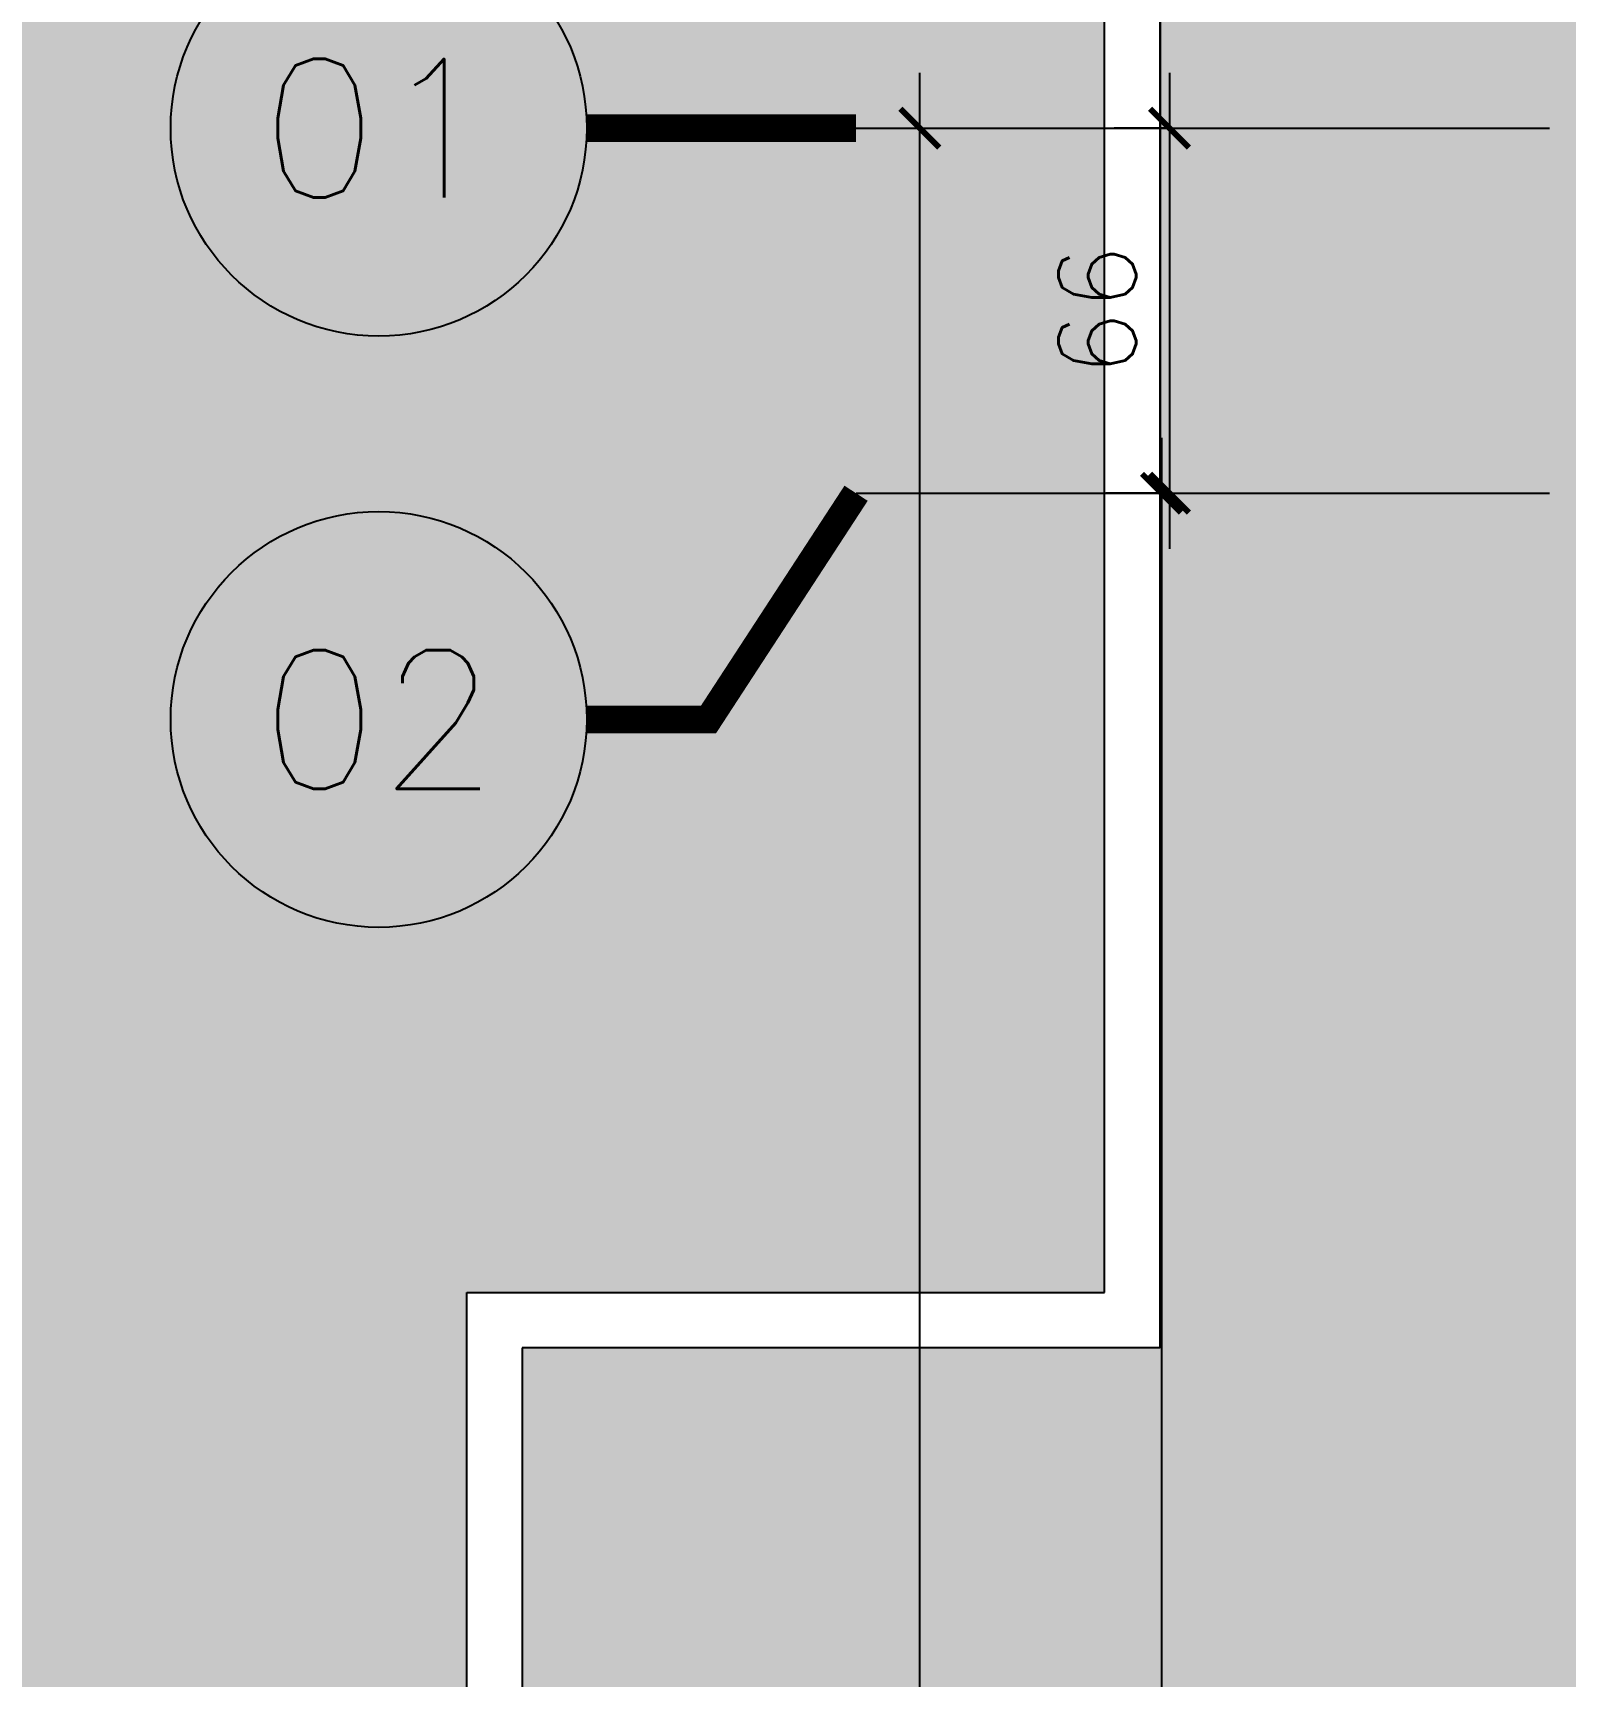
# Model space of a CAD drawing. Header units: centimetres. Extents: x -3744 to 3813, y -6963 to 3597.
# Drawn here: x -2013.2 to -1737, y 2452 to 2748.3 of the extents above; entities that cross this region are included whole.
import ezdxf
from ezdxf.enums import TextEntityAlignment as Align

# ---------------------------------------------------------------- set-up
doc = ezdxf.new("R2010")
doc.units = ezdxf.units.CM
doc.header["$LTSCALE"] = 100
doc.header["$MEASUREMENT"] = 0
doc.linetypes.add('GRID$0$GRID$0$XREF GRID$0$GRIDS$0$CENTER', pattern=[2, 1.25, -0.25, 0.25, -0.25])
for name, color, linetype in [('A0-01 FLOOR PLANS$0$WALL-01', 7, 'Continuous'), ('GRID$0$DIM IN', 1, 'Continuous'), ('GRID$0$XREF GRID', 11, 'GRID$0$GRID$0$XREF GRID$0$GRIDS$0$CENTER'), ('SOURROUNDING$0$DIM IN', 1, 'Continuous'), ('SOURROUNDING$0$HATCH', 8, 'Continuous'), ('SOURROUNDING$0$KERBSTONE', 11, 'Continuous'), ('WALL-03', 2, 'Continuous')]:
    doc.layers.add(name, color=color, linetype=linetype)
doc.layers.add('SOURROUNDING$0$HAT', color=8, linetype='Continuous', lineweight=9)
doc.styles.add('GRID$0$GRID$0$XREF GRID$0$GRIDS$0$18', font='romans.shx', dxfattribs={"width": 0.85, "height": 15})
doc.styles.add('GRID$0$ROMANS', font='romans')
doc.dimstyles.new('GRID$0$AS-17-100', dxfattribs={"dimtxt": 14, "dimasz": 7, "dimexe": 10, "dimexo": 25, "dimgap": 6, "dimtad": 1, "dimtoh": 1, "dimdec": 0, "dimdsep": 46, "dimtxsty": 'GRID$0$ROMANS', "dimblk1": 'GRID$0$_ARCHTICK', "dimblk2": 'GRID$0$_ARCHTICK', "dimsah": 1, "dimcen": 25, "dimdle": 10, "dimclrd": 1, "dimclre": 1, "dimclrt": 2, "dimadec": 0, "dimazin": 0, "dimtfac": 1, "dimtdec": 0, "dimtofl": 0, "dimtmove": 2, "dimatfit": 3, "dimldrblk": 'GRID$0$_ARCHTICK', "dimfxl": 1, "dimtolj": 1, "dimtzin": 0, "dimarcsym": 0})

# ---------------------------------------------------------------- blocks, each defined once
blk = doc.blocks.new('GRID$0$_ARCHTICK')
at = {"color": 0, "linetype": 'ByBlock', "const_width": 0.15}
blk.add_lwpolyline([(-0.5, -0.5), (0.5, 0.5)], dxfattribs=at)
blk = doc.blocks.new('*D2163')
at = {"layer": 'Defpoints', "color": 0, "transparency": 16777216}
for p in [(-1887.83, 2696.16, 0), (-1913.3, 2630.32), (-1887.83, 2630.32)]:
    blk.add_point(p, dxfattribs=at)
at = {"layer": 'GRID$0$DIM IN', "color": 1, "lineweight": -2, "transparency": 16777216}
for p, q in [((-1913.3, 2706.16), (-1913.3, 2620.32)), ((-1912.83, 2696.16), (-1923.3, 2696.16)), ((-1912.83, 2630.32), (-1923.3, 2630.32))]:
    blk.add_line(p, q, dxfattribs=at)
at = {"layer": 'GRID$0$DIM IN', "color": 1, "lineweight": -2, "transparency": 16777216, "xscale": 7, "yscale": 7, "zscale": 7}
for p, rotation in [((-1913.3, 2696.16), 90), ((-1913.3, 2630.32), 270)]:
    blk.add_blockref('GRID$0$_ARCHTICK', p, dxfattribs=dict(at, rotation=rotation))
at = {"layer": 'GRID$0$DIM IN', "color": 2, "transparency": 16777216, "insert": (-1926.3, 2663.24), "char_height": 14, "attachment_point": 5, "rotation": 90, "style": 'GRID$0$ROMANS'}
blk.add_mtext('\\A1;66', dxfattribs=at)
blk = doc.blocks.new('*D2164')
at = {"layer": 'Defpoints', "color": 0, "transparency": 16777216}
for p in [(-1887.83, 2630.32), (-1934.4, 2140.98), (-1914.76, 2140.98)]:
    blk.add_point(p, dxfattribs=at)
at = {"layer": 'GRID$0$DIM IN', "color": 1, "lineweight": -2, "transparency": 16777216}
for p, q in [((-1914.76, 2640.32), (-1914.76, 2130.98)), ((-1912.83, 2630.32), (-1924.76, 2630.32)), ((-1909.4, 2140.98), (-1904.76, 2140.98))]:
    blk.add_line(p, q, dxfattribs=at)
at = {"layer": 'GRID$0$DIM IN', "color": 1, "lineweight": -2, "transparency": 16777216, "xscale": 7, "yscale": 7, "zscale": 7}
for p, rotation in [((-1914.76, 2630.32), 90), ((-1914.76, 2140.98), 270)]:
    blk.add_blockref('GRID$0$_ARCHTICK', p, dxfattribs=dict(at, rotation=rotation))
at = {"layer": 'GRID$0$DIM IN', "color": 2, "transparency": 16777216, "insert": (-1927.76, 2385.65), "char_height": 14, "attachment_point": 5, "rotation": 90, "style": 'GRID$0$ROMANS'}
blk.add_mtext('\\A1;489', dxfattribs=at)
blk = doc.blocks.new('*D2167')
at = {"layer": 'Defpoints', "color": 0, "transparency": 16777216}
for p in [(-1992.02, 2696.16), (-1958.3, 2696.16), (-1992.02, 815.5)]:
    blk.add_point(p, dxfattribs=at)
at = {"layer": 'GRID$0$DIM IN', "color": 1, "lineweight": -2, "transparency": 16777216}
for p, q in [((-1958.3, 805.5), (-1958.3, 2706.16)), ((-1967.02, 2696.16), (-1948.3, 2696.16)), ((-1967.02, 815.5), (-1948.3, 815.5))]:
    blk.add_line(p, q, dxfattribs=at)
at = {"layer": 'GRID$0$DIM IN', "color": 1, "lineweight": -2, "transparency": 16777216, "xscale": 7, "yscale": 7, "zscale": 7}
for p, rotation in [((-1958.3, 2696.16), 90), ((-1958.3, 815.5), 270)]:
    blk.add_blockref('GRID$0$_ARCHTICK', p, dxfattribs=dict(at, rotation=rotation))
at = {"layer": 'GRID$0$DIM IN', "color": 2, "transparency": 16777216, "insert": (-1971.3, 1755.83), "char_height": 14, "attachment_point": 5, "rotation": 90, "style": 'GRID$0$ROMANS'}
blk.add_mtext('\\A1;1881', dxfattribs=at)
blk = doc.blocks.new('GRID')
at = {"layer": 'GRID$0$XREF GRID'}
for p, q in [((-1969.8, 2696.16), (-230.24, 2696.16)), ((-1969.8, 2630.32), (-230.24, 2630.32))]:
    blk.add_line(p, q, dxfattribs=at)
at = {"layer": 'GRID$0$XREF GRID', "color": 3, "linetype": 'Continuous', "const_width": 5}
for points in [[(-1969.8, 2696.16), (-2018.36, 2696.16)], [(-1969.8, 2630.32), (-1996.4, 2589.53), (-2018.36, 2589.53)]]:
    blk.add_lwpolyline(points, dxfattribs=at)
at = {"layer": 'GRID$0$XREF GRID', "color": 3, "linetype": 'Continuous'}
for centre in [(-2055.86, 2696.16), (-2055.86, 2589.53)]:
    blk.add_circle(centre, 37.5, dxfattribs=at)
at = {"layer": 'GRID$0$XREF GRID', "color": 4, "linetype": 'Continuous', "style": 'GRID$0$GRID$0$XREF GRID$0$GRIDS$0$18'}
for s, p in [('01', (-2055.86, 2696.16)), ('02', (-2055.86, 2589.53))]:
    blk.add_text(s, height=25, dxfattribs=at).set_placement(p, align=Align.MIDDLE)
at = {"layer": 'GRID$0$DIM IN'}
for base, p1, p2, picture, middle in [((-1958.3, 2696.16), (-1992.02, 815.5), (-1992.02, 2696.16), '*D2167', (-1971.3, 1755.83)), ((-1913.3, 2630.32), (-1887.83, 2696.16, 0), (-1887.83, 2630.32), '*D2163', (-1926.3, 2663.24)), ((-1914.76, 2140.98), (-1887.83, 2630.32), (-1934.4, 2140.98), '*D2164', (-1927.76, 2385.65))]:
    dim = blk.add_linear_dim(base=base, p1=p1, p2=p2, angle=90, dimstyle='GRID$0$AS-17-100', dxfattribs=at)
    dim.commit()
    dim.dimension.update_dxf_attribs({"geometry": picture, "text_midpoint": middle})
blk = doc.blocks.new('A0-01 FLOOR PLANS')
at = {"layer": 'A0-01 FLOOR PLANS$0$WALL-01'}
blk.add_blockref('GRID', (0, 0), dxfattribs=at)
blk = doc.blocks.new('SOURROUNDING')
at = {"layer": 'SOURROUNDING$0$HAT', "transparency": 33554658}
h = blk.add_hatch(dxfattribs=at)
h.set_pattern_fill('CROSS', color=256, scale=150, angle=90)
h.paths.add_polyline_path([(-1392.07, 640.01), (-2418, 639.99), (-2418, 25), (-1392.07, 25)])
h.paths.add_polyline_path([(-1810, 2848), (-1810, 3028), (-3028, 3028), (-3028, 785), (-1820, 785), (-1820, 1969.72), (-1935, 1969.72), (-1935, 2521.19), (-1820, 2521.19), (-1820, 2848)])
h.paths.add_polyline_path([(-890, 3028), (-880, 2818), (-165, 2818), (-175, 2848), (-165, 2848), (-165, 652.91), (-722.07, 652.91), (-722.07, 25), (-20, 20), (-20, 3028)])
at = {"layer": 'SOURROUNDING$0$KERBSTONE', "lineweight": 13}
h = blk.add_hatch(dxfattribs=at)
h.set_pattern_fill('AR-HBONE', color=252, scale=5, angle=90)
h.paths.add_polyline_path([(-175, 1001.39), (-180.24, 999.4), (-175, 1003.26), (-175, 1910.07), (-189.19, 1904.68), (-175, 1915.15), (-175, 1965.25), (-177.79, 1965.57), (-175, 1966.16), (-175, 2515.31), (-190.95, 2509.26), (-175, 2521.02), (-175, 2569.63), (-179.55, 2570.15), (-175, 2571.11), (-175, 2808), (-890, 2808), (-890, 3028), (-1810, 3028), (-1810, 2511.19), (-1925, 2511.19), (-1925, 1979.72), (-1810, 1979.72), (-1810, 775), (-3028, 775), (-3028, 650), (-2728, 650), (-2448, 650), (-2428, 650), (-1382.07, 650), (-1382.07, 25), (-1257.59, 25), (-1257.07, 25), (-857.07, 25), (-732.07, 25), (-732.07, 668), (-175, 668)])
h.paths.add_polyline_path([(-1685, 828), (-1685, 2748), (-1220, 2748), (-1220, 2193), (-890, 2193), (-890, 2683), (-300, 2683), (-300, 788), (-590, 788), (-590, 793), (-817, 793), (-817, 713), (-1286.12, 713), (-1287.5, 828)], flags=16)
h.paths.add_polyline_path([(-1798.23, 1621.66), (-1726.11, 1621.66), (-1726.11, 1641.16), (-1798.23, 1641.16)], flags=16)
h.paths.add_polyline_path([(-1563.97, 2964.65), (-999.2, 2964.65), (-999.2, 3018.34), (-1563.97, 3018.34)], flags=16)
at = {"layer": 'SOURROUNDING$0$HATCH'}
for q in [(-1810, 2838), (-1909.7, 2511.19)]:
    blk.add_line((-1810, 2511.19), q, dxfattribs=at)
at = {"layer": 'SOURROUNDING$0$KERBSTONE', "color": 2}
for p, q in [((-1820, 2521.19), (-1820, 3028)), ((-1810, 3028), (-1810, 2511.19)), ((-1935, 1969.72), (-1935, 2521.19)), ((-1935, 2521.19), (-1820, 2521.19)), ((-1810, 2511.19), (-1925, 2511.19)), ((-1925, 2511.19), (-1925, 1979.72))]:
    blk.add_line(p, q, dxfattribs=at)
at = {"layer": 'SOURROUNDING$0$DIM IN'}
blk.add_blockref('A0-01 FLOOR PLANS', (105, 35), dxfattribs=at)

msp = doc.modelspace()

# ---------------------------------------------------------------- block references
at = {"layer": 'WALL-03'}
msp.add_blockref('SOURROUNDING', (0, 0), dxfattribs=at)

doc.saveas('drawing.dxf')
